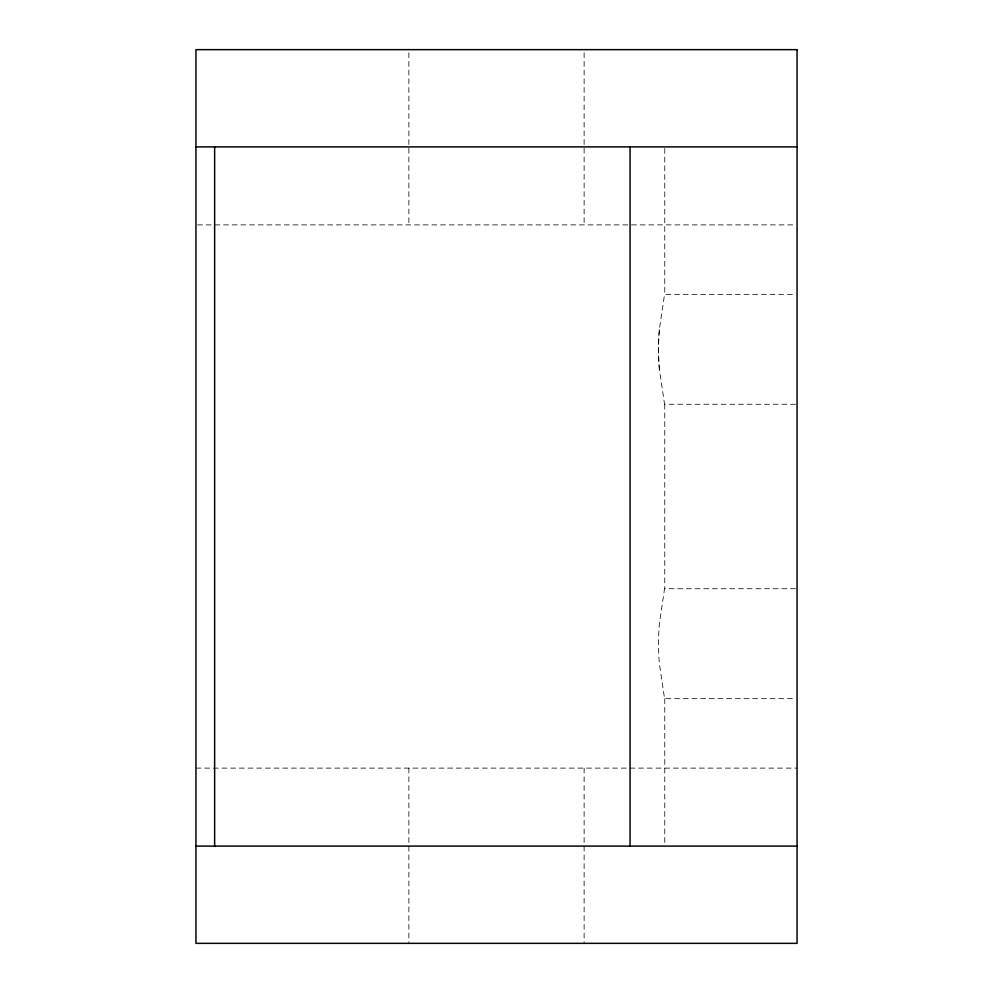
<?xml version="1.0" encoding="UTF-8"?>
<svg xmlns="http://www.w3.org/2000/svg" width="993" height="993" viewBox="0 0 993 993"><rect width="100%" height="100%" fill="white"/><g stroke="black" fill="none" stroke-linecap="round" stroke-linejoin="round"><path stroke-width="0.74" stroke-dasharray="4.96 3.72" d="M795.517 404.263L664.553 404.263L659.377 369.247A53.994 11.717 -90 0 1 659.377 329.366L664.553 294.338L795.517 294.338M197.495 224.89L795.505 224.89M795.517 588.737L664.553 588.737L659.377 623.753A53.994 11.717 -90 0 0 659.377 663.634L664.553 698.662L795.517 698.662M195.944 768.11L797.056 768.11M664.776 148.441L664.776 294.338M664.776 404.263L664.776 588.737M664.776 698.662L664.776 846.098M584.12 52.753L584.12 224.89M584.12 768.11L584.12 943.35M408.88 52.753L408.88 224.89M408.88 768.11L408.88 943.35M659.377 369.247A53.994 11.717 90 0 1 659.377 329.366"/><path stroke-width="1.49" d="M195.944 146.902L797.056 146.902M195.944 846.098L797.056 846.098M630.058 146.902L630.058 846.098M214.637 146.902L214.637 846.098M797.056 49.65L195.944 49.65L195.944 943.35L797.056 943.35L797.056 49.65"/></g></svg>
